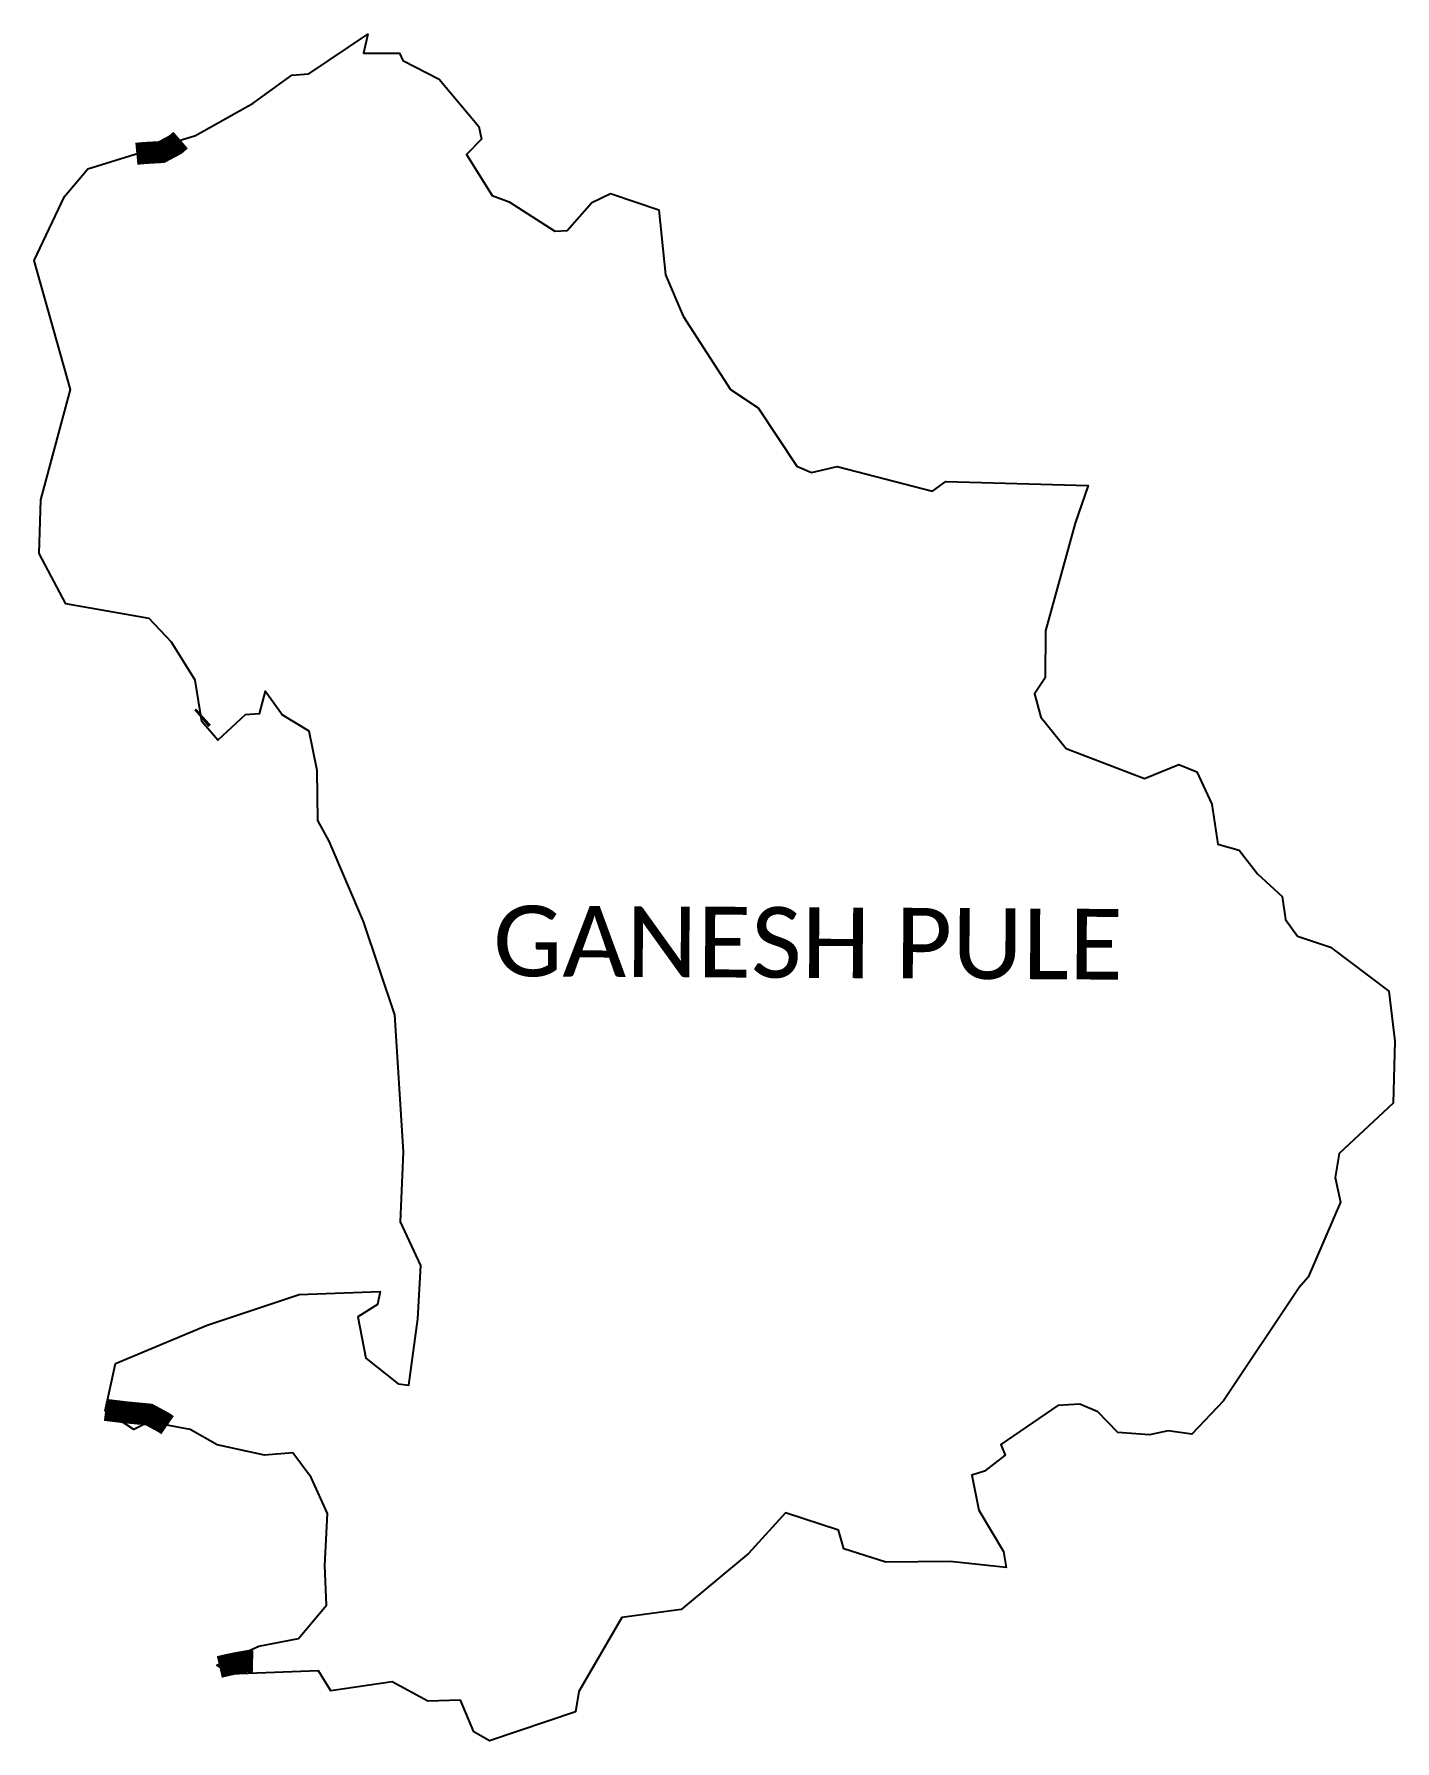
# Model space of a CAD drawing. Header units: metres. Extents: x 317582 to 320664, y 1863782 to 1867647.
import ezdxf

# ---------------------------------------------------------------- set-up
doc = ezdxf.new("R2010")
doc.units = ezdxf.units.M
for name, color, linetype in [('NATURALLY PROTECTED', 3, 'Continuous'), ('village', 3, 'Continuous'), ('VILLAGE NAME', 250, 'Continuous')]:
    doc.layers.add(name, color=color, linetype=linetype)
doc.styles.get("Standard").update_dxf_attribs({"font": 'simplex.shx'})

msp = doc.modelspace()

# ---------------------------------------------------------------- linework, layer by layer
at = {"layer": 'NATURALLY PROTECTED', "const_width": 50, "flags": 128}
for points in [[(317813.6, 1867376.3), (317831.7, 1867378), (317870.5, 1867380.2), (317902, 1867397), (317913.9, 1867407.3)], [(317960.7, 1866097.3), (317962.6, 1866098.9), (317965.6, 1866101.6)], [(318001.5, 1863949.5), (318024.4, 1863954.8), (318042.4, 1863958.4), (318066.6, 1863962.7), (318078, 1863962.4)]]:
    msp.add_lwpolyline(points, dxfattribs=at)
at = {"layer": 'NATURALLY PROTECTED', "flags": 128}
msp.add_lwpolyline([(317743.2, 1864531.8, 50, 50, 0), (317788.6, 1864526.2, 50, 50, 0), (317842.2, 1864521.1, 50, 50, 0), (317875.9, 1864502.8, 50, 50, 0), (317884.3, 1864497, 50, 50, 0)], format="xyseb", dxfattribs=at)
at = {"layer": 'village', "color": 4}
msp.add_lwpolyline([(318997, 1867249.2), (319011.9, 1867102.2), (319051.8, 1867008.5), (319159.1, 1866842.5), (319222, 1866801.2), (319309.6, 1866668.5), (319342.7, 1866654.4), (319400.5, 1866668.3), (319616.6, 1866612.2), (319647.3, 1866633.9), (319969.2, 1866625.1), (319940.1, 1866539.5), (319872.6, 1866296), (319871.7, 1866189.5), (319847.5, 1866153.3), (319862.5, 1866100.4), (319919.7, 1866029.2), (320096.9, 1865961.3), (320174.6, 1865993), (320215.8, 1865976.5), (320249.5, 1865903.3), (320262.9, 1865812.7), (320311.2, 1865799.6), (320352.7, 1865745.6), (320408.5, 1865694.5), (320416.4, 1865642.5), (320443.2, 1865604.6), (320518.4, 1865579.6), (320650.1, 1865479.7), (320664, 1865366.7), (320660, 1865226.4), (320537.9, 1865112.1), (320528.8, 1865057.8), (320540.9, 1865001.8), (320467.8, 1864832.5), (320447, 1864808.5), (320276, 1864551.9), (320204.4, 1864476.8), (320150.8, 1864484.6), (320108.1, 1864475.2), (320036.8, 1864480.3), (319991.3, 1864527.1), (319950.3, 1864544.8), (319900.8, 1864541.7), (319771.5, 1864453.1), (319781.3, 1864429.2), (319734.8, 1864392.6), (319706.1, 1864384.2), (319721.5, 1864304.6), (319777.3, 1864211), (319783.6, 1864174.4), (319656.8, 1864188.2), (319511, 1864186.8), (319416, 1864216.7), (319403.6, 1864259.5), (319283.8, 1864298.6), (319200.4, 1864206.4), (319047.6, 1864079.4), (318913.4, 1864061.3), (318815.5, 1863893.6), (318807.9, 1863848), (318613.8, 1863782.1), (318577.7, 1863802.3), (318547.6, 1863874.4), (318473.9, 1863872), (318392.7, 1863915.7), (318254.3, 1863895.5), (318226.1, 1863940.9), (318027, 1863932.8), (317995.5, 1863953.4), (318091, 1863996.6), (318180.8, 1864013.9), (318244.4, 1864089.5), (318240.3, 1864179.1), (318246.3, 1864297), (318209.4, 1864378.2), (318167.8, 1864434.6), (318103.8, 1864429.1), (317996.7, 1864452.4), (317935.2, 1864487.3), (317842.4, 1864504.9), (317808, 1864487.1), (317742.7, 1864529.6), (317766, 1864636.5), (317974.2, 1864723.8), (318182.3, 1864792.7), (318365.8, 1864799.4), (318360, 1864770.6), (318315, 1864742.1), (318333.1, 1864648.6), (318406.5, 1864590.4), (318430.5, 1864587.8), (318451.2, 1864737.9), (318457.7, 1864858.7), (318411.7, 1864957.7), (318418.9, 1865116.4), (318398.9, 1865426.6), (318328.2, 1865637.4), (318250.1, 1865819.8), (318224.5, 1865866.7), (318223.3, 1865980), (318204.8, 1866068.9), (318144.1, 1866105.6), (318105.3, 1866159.2), (318092, 1866108.2), (318059.8, 1866105.8), (317997.9, 1866048.2), (317961.7, 1866090.7), (317946.9, 1866184.6), (317893.5, 1866270.1), (317842.8, 1866323.7), (317653.6, 1866357.2), (317593.7, 1866471.2), (317597.4, 1866592.3), (317664.7, 1866842.2), (317582.1, 1867134.5), (317650.6, 1867279.2), (317704, 1867342.4), (317947.5, 1867417.7), (318078.5, 1867491.3), (318165.4, 1867554), (318204, 1867557.1), (318337.5, 1867647.3), (318328.1, 1867604.2), (318409.6, 1867604.4), (318416.9, 1867587.7), (318499.7, 1867545.3), (318588.9, 1867438.2), (318595.3, 1867409.2), (318561.2, 1867374.4), (318619.2, 1867281.8), (318658.1, 1867267.2), (318761.2, 1867200.9), (318789, 1867202.3), (318845.4, 1867265.8), (318887.7, 1867286.6)], dxfattribs=at)
at = {"layer": 'village', "color": 4, "flags": 128}
msp.add_lwpolyline([(318887.7, 1867286.6), (318997, 1867249.2)], dxfattribs=at)

# ---------------------------------------------------------------- texts
at = {"layer": 'VILLAGE NAME', "insert": (318622.1, 1865674), "char_height": 160.021, "attachment_point": 1, "rotation": 359.6762}
msp.add_mtext_dynamic_manual_height_columns('{\\fCalibri|b0|i0|c0|p34;GANESH PULE}', width=2105.72, gutter_width=800.1, heights=[0], dxfattribs=at)

doc.saveas('drawing.dxf')
